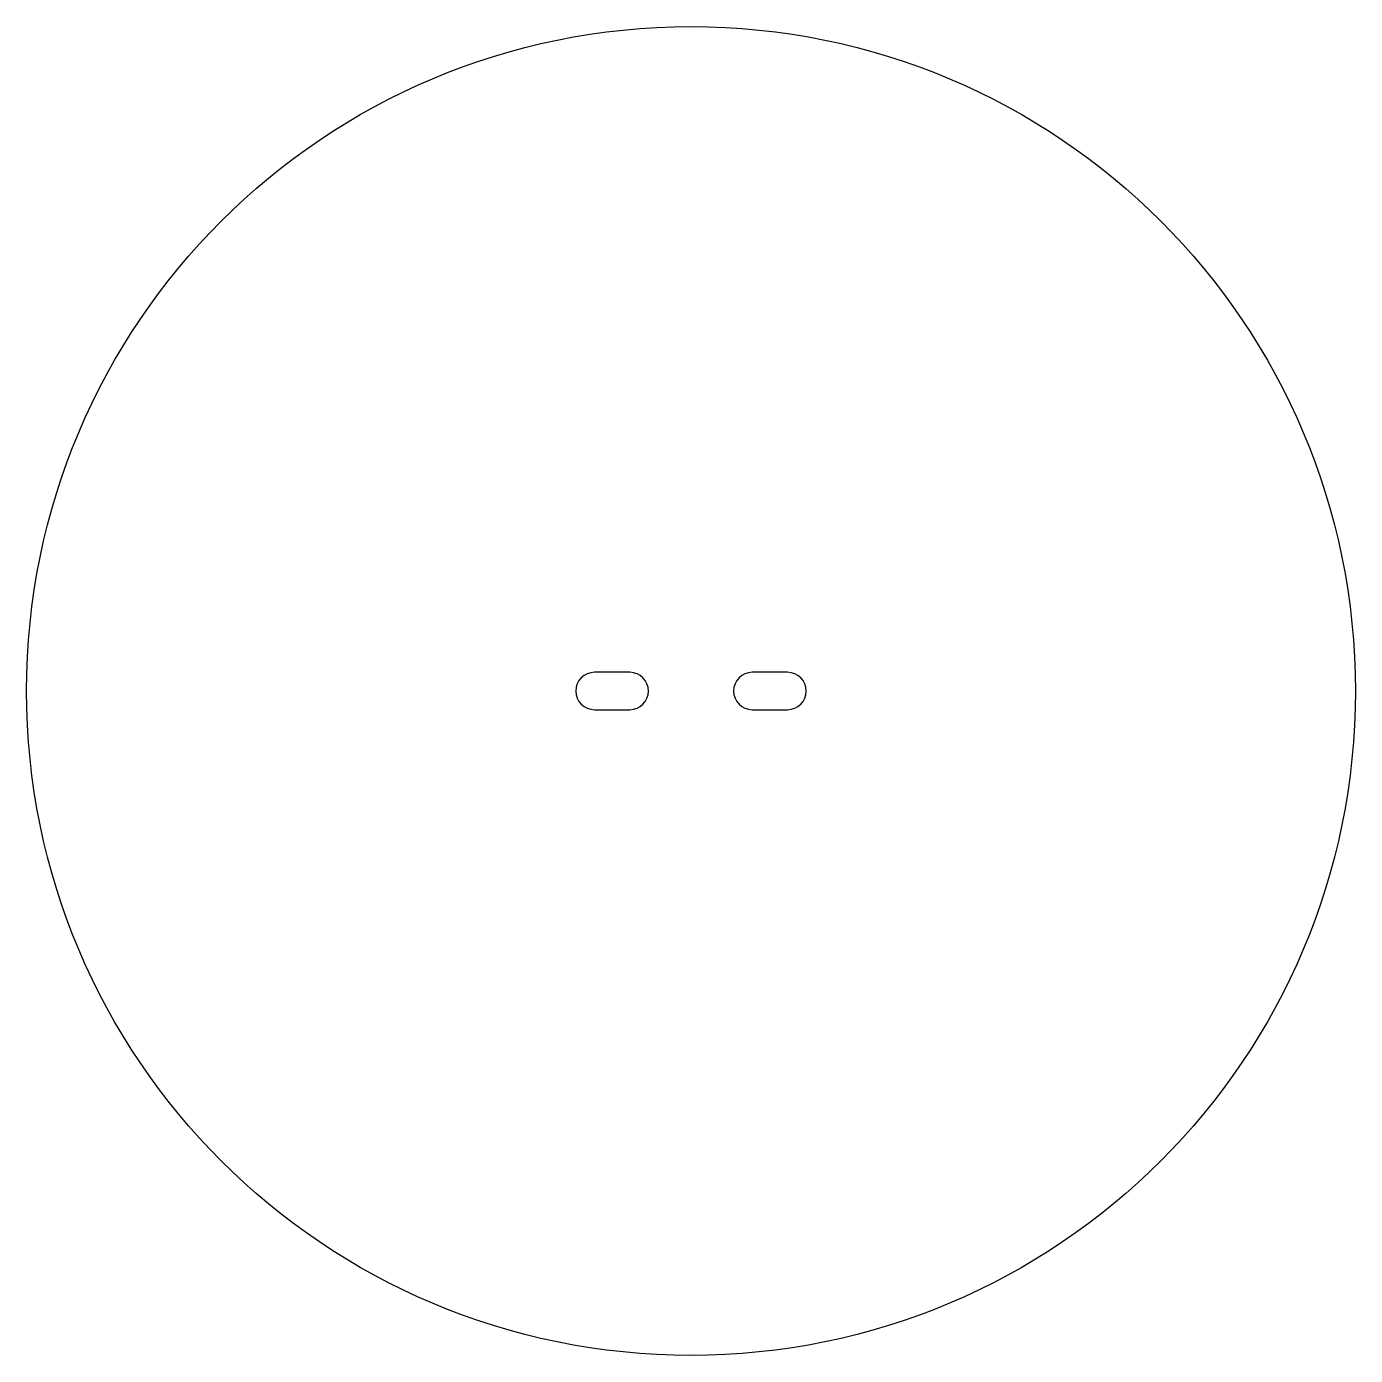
# Model space of a CAD drawing. Header units: millimetres. Extents: x -16 to 16, y -16 to 16.
import ezdxf

# ---------------------------------------------------------------- set-up
doc = ezdxf.new("R2010")
doc.units = ezdxf.units.MM

msp = doc.modelspace()

# ---------------------------------------------------------------- linework, layer by layer
at = {"color": 7, "linetype": 'Continuous', "lineweight": 25}
for p, q in [((-1.475, 0.45), (-2.325, 0.45)), ((2.325, 0.45), (1.475, 0.45)), ((-2.325, -0.45), (-1.475, -0.45)), ((1.475, -0.45), (2.325, -0.45))]:
    msp.add_line(p, q, dxfattribs=at)
msp.add_circle((0, 0), 16, dxfattribs=at)
for centre, start, end in [((-2.325, 0), 90, 270), ((-1.475, 0), 270, 90), ((1.475, 0), 90, 270), ((2.325, 0), 270, 90)]:
    msp.add_arc(centre, 0.45, start, end, dxfattribs=at)

doc.saveas('drawing.dxf')
